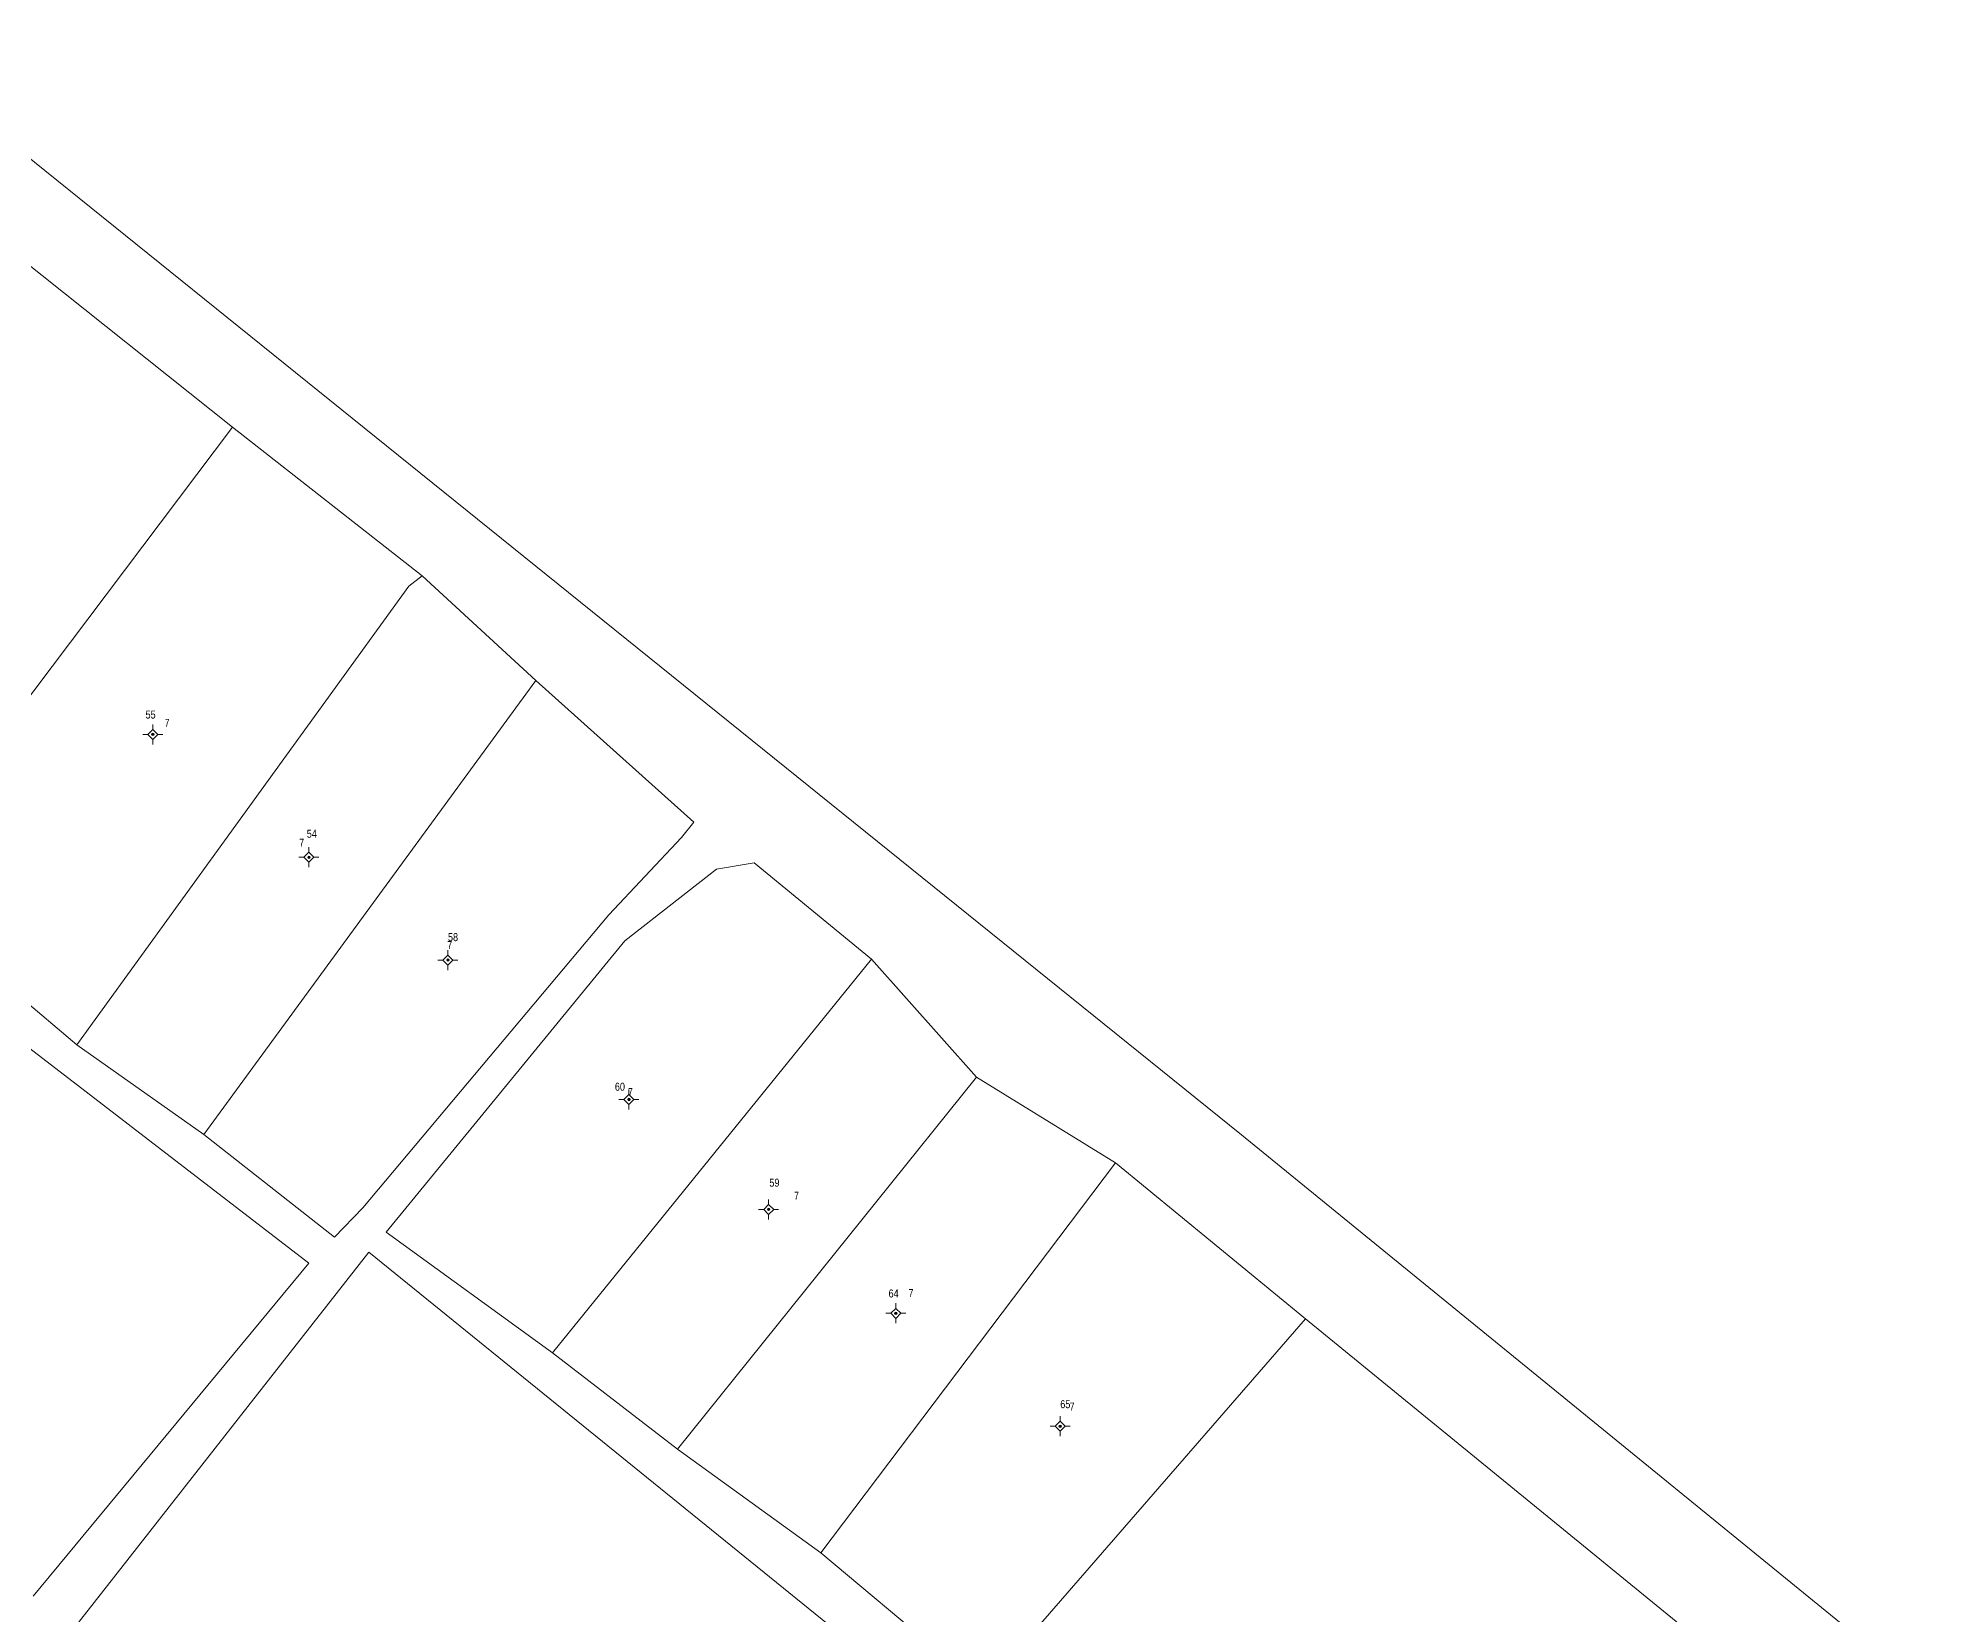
# Model space of a CAD drawing. Header units: metres. Extents: x 550514 to 551542, y 1840416 to 1841308.
# Drawn here: x 551113.6 to 551351, y 1840665.2 to 1840862.2 of the extents above; entities that cross this region are included whole.
import ezdxf

# ---------------------------------------------------------------- set-up
doc = ezdxf.new("R2010")
doc.units = ezdxf.units.M
doc.header["$LTSCALE"] = 0.4
doc.layers.add('10', color=7, linetype='Continuous', lineweight=13)
doc.layers.add('11', color=7, linetype='Continuous', lineweight=13)
doc.layers.add('14', color=7, linetype='Continuous')
doc.layers.add('6', color=7, linetype='Continuous')

msp = doc.modelspace()

# ---------------------------------------------------------------- hatches: boundary and pattern name
at = {"layer": '11'}
for points in [[(551128.0708, 1840775.1337, 1), (551127.7708, 1840775.1337, 1)], [(551147.5847, 1840759.7717, 1), (551147.2847, 1840759.7717, 1)], [(551164.9568, 1840746.9175, 1), (551164.6568, 1840746.9175, 1)], [(551187.5771, 1840729.4842, 1), (551187.2771, 1840729.4842, 1)], [(551205.0416, 1840715.7362, 1), (551204.7416, 1840715.7362, 1)], [(551220.9378, 1840702.7494, 1), (551220.6378, 1840702.7494, 1)], [(551241.4744, 1840688.6331, 1), (551241.1744, 1840688.6331, 1)]]:
    msp.add_hatch(color=256, dxfattribs=at).paths.add_polyline_path(points)

# ---------------------------------------------------------------- linework, layer by layer
at = {"layer": '10'}
for p, q in [((551111.41, 1840834.62), (551137.87, 1840813.54)), ((551094.8, 1840756.36), (551137.87, 1840813.54)), ((551137.87, 1840813.54), (551161.59, 1840794.94)), ((551161.59, 1840794.94), (551175.81, 1840781.87)), ((551134.31, 1840725.09), (551175.81, 1840781.87)), ((551094.8, 1840756.36), (551118.43, 1840736.3)), ((551177.88, 1840697.79), (551217.75, 1840747.02)), ((551217.75, 1840747.02), (551230.88, 1840732.29)), ((551118.43, 1840736.3), (551134.31, 1840725.09)), ((551193.5, 1840685.77), (551230.88, 1840732.29)), ((551230.88, 1840732.29), (551248.26, 1840721.58)), ((551211.41, 1840672.81), (551248.26, 1840721.58)), ((551248.26, 1840721.58), (551271.97, 1840702.08)), ((551231.76, 1840655.78), (551271.97, 1840702.08)), ((551271.97, 1840702.08), (551346.76, 1840641.02)), ((551177.88, 1840697.79), (551193.5, 1840685.77)), ((551193.5, 1840685.77), (551211.41, 1840672.81)), ((551211.41, 1840672.81), (551231.76, 1840655.78))]:
    msp.add_line(p, q, dxfattribs=at)
for points in [[(550575.63, 1841265.39), (550544, 1841289.1), (550543.83, 1841308.46), (550772.32, 1841126.28), (550986.28, 1840948.96), (551263.99, 1840725.08), (551439.8, 1840581.76), (551535.28, 1840504.43), (551541.93, 1840498.88), (551524.85, 1840498.73), (551508.65, 1840511.09)], [(551112.97, 1840667.37), (551147.4, 1840709.02), (550988.25, 1840831.49), (550959.3, 1840791.15), (550960.93, 1840790)], [(551118.43, 1840736.3), (551159.9, 1840793.68), (551161.59, 1840794.94)], [(551134.31, 1840725.09), (551150.63, 1840712.29), (551154.19, 1840715.95), (551184.91, 1840752.59), (551194, 1840762.23), (551195.53, 1840764.17), (551175.81, 1840781.87)], [(551177.88, 1840697.79), (551157.08, 1840712.88), (551186.9, 1840749.33), (551198.38, 1840758.28), (551203.07, 1840759.08), (551217.75, 1840747.02)], [(551117.73, 1840662.94), (551154.93, 1840710.38), (551267.36, 1840619.24), (551478.81, 1840453.43)]]:
    msp.add_lwpolyline(points, dxfattribs=at)
at = {"layer": '11'}
for p, q in [((551127.3, 1840775.13), (551126.67, 1840775.13)), ((551127.92, 1840776.38), (551127.92, 1840775.76)), ((551127.92, 1840774.51), (551127.92, 1840773.88)), ((551129.17, 1840775.13), (551128.55, 1840775.13)), ((551147.43, 1840761.02), (551147.43, 1840760.4)), ((551146.81, 1840759.77), (551146.18, 1840759.77)), ((551147.43, 1840759.15), (551147.43, 1840758.52)), ((551148.68, 1840759.77), (551148.06, 1840759.77)), ((551164.81, 1840748.17), (551164.81, 1840747.54)), ((551164.18, 1840746.92), (551163.56, 1840746.92)), ((551164.81, 1840746.29), (551164.81, 1840745.67)), ((551166.06, 1840746.92), (551165.43, 1840746.92)), ((551186.8, 1840729.48), (551186.18, 1840729.48)), ((551187.43, 1840730.73), (551187.43, 1840730.11)), ((551188.68, 1840729.48), (551188.05, 1840729.48)), ((551187.43, 1840728.86), (551187.43, 1840728.23)), ((551204.27, 1840715.74), (551203.64, 1840715.74)), ((551204.89, 1840716.99), (551204.89, 1840716.36)), ((551204.89, 1840715.11), (551204.89, 1840714.49)), ((551206.14, 1840715.74), (551205.52, 1840715.74)), ((551220.79, 1840704), (551220.79, 1840703.37)), ((551220.16, 1840702.75), (551219.54, 1840702.75)), ((551220.79, 1840702.12), (551220.79, 1840701.5)), ((551222.04, 1840702.75), (551221.41, 1840702.75)), ((551241.32, 1840689.88), (551241.32, 1840689.26)), ((551240.7, 1840688.63), (551240.07, 1840688.63)), ((551241.32, 1840688.01), (551241.32, 1840687.38)), ((551242.57, 1840688.63), (551241.95, 1840688.63))]:
    msp.add_line(p, q, dxfattribs=at)
for points in [[(551127.92, 1840775.76), (551127.3, 1840775.13), (551127.92, 1840774.51), (551128.55, 1840775.13)], [(551147.43, 1840760.4), (551146.81, 1840759.77), (551147.43, 1840759.15), (551148.06, 1840759.77)], [(551164.81, 1840747.54), (551164.18, 1840746.92), (551164.81, 1840746.29), (551165.43, 1840746.92)], [(551187.43, 1840730.11), (551186.8, 1840729.48), (551187.43, 1840728.86), (551188.05, 1840729.48)], [(551204.89, 1840716.36), (551204.27, 1840715.74), (551204.89, 1840715.11), (551205.52, 1840715.74)], [(551220.79, 1840703.37), (551220.16, 1840702.75), (551220.79, 1840702.12), (551221.41, 1840702.75)], [(551241.32, 1840689.26), (551240.7, 1840688.63), (551241.32, 1840688.01), (551241.95, 1840688.63)]]:
    msp.add_lwpolyline(points, close=True, dxfattribs=at)
for centre in [(551127.9208, 1840775.1337), (551147.4347, 1840759.7717), (551164.8068, 1840746.9175), (551187.4271, 1840729.4842), (551204.8916, 1840715.7362), (551220.7878, 1840702.7494), (551241.3244, 1840688.6331)]:
    msp.add_circle(centre, 0.15, dxfattribs=at)

# ---------------------------------------------------------------- texts
at = {"layer": '14', "width": 0.8}
for p in [(551129.41, 1840776.06), (551146.23, 1840761.08), (551164.73, 1840748.29), (551187.32, 1840729.92), (551208.08, 1840716.95), (551222.39, 1840704.79), (551242.52, 1840690.59)]:
    msp.add_text('7', height=1, dxfattribs=at).set_placement(p)
at = {"layer": '6', "width": 0.85}
for s, p in [('55', (551127.01, 1840777.11)), ('54', (551147.16, 1840762.21)), ('58', (551164.81, 1840749.28)), ('60', (551185.67, 1840730.58)), ('59', (551204.98, 1840718.58)), ('64', (551219.88, 1840704.73)), ('65', (551241.34, 1840690.89))]:
    msp.add_text(s, height=1, dxfattribs=at).set_placement(p)

doc.saveas('drawing.dxf')
